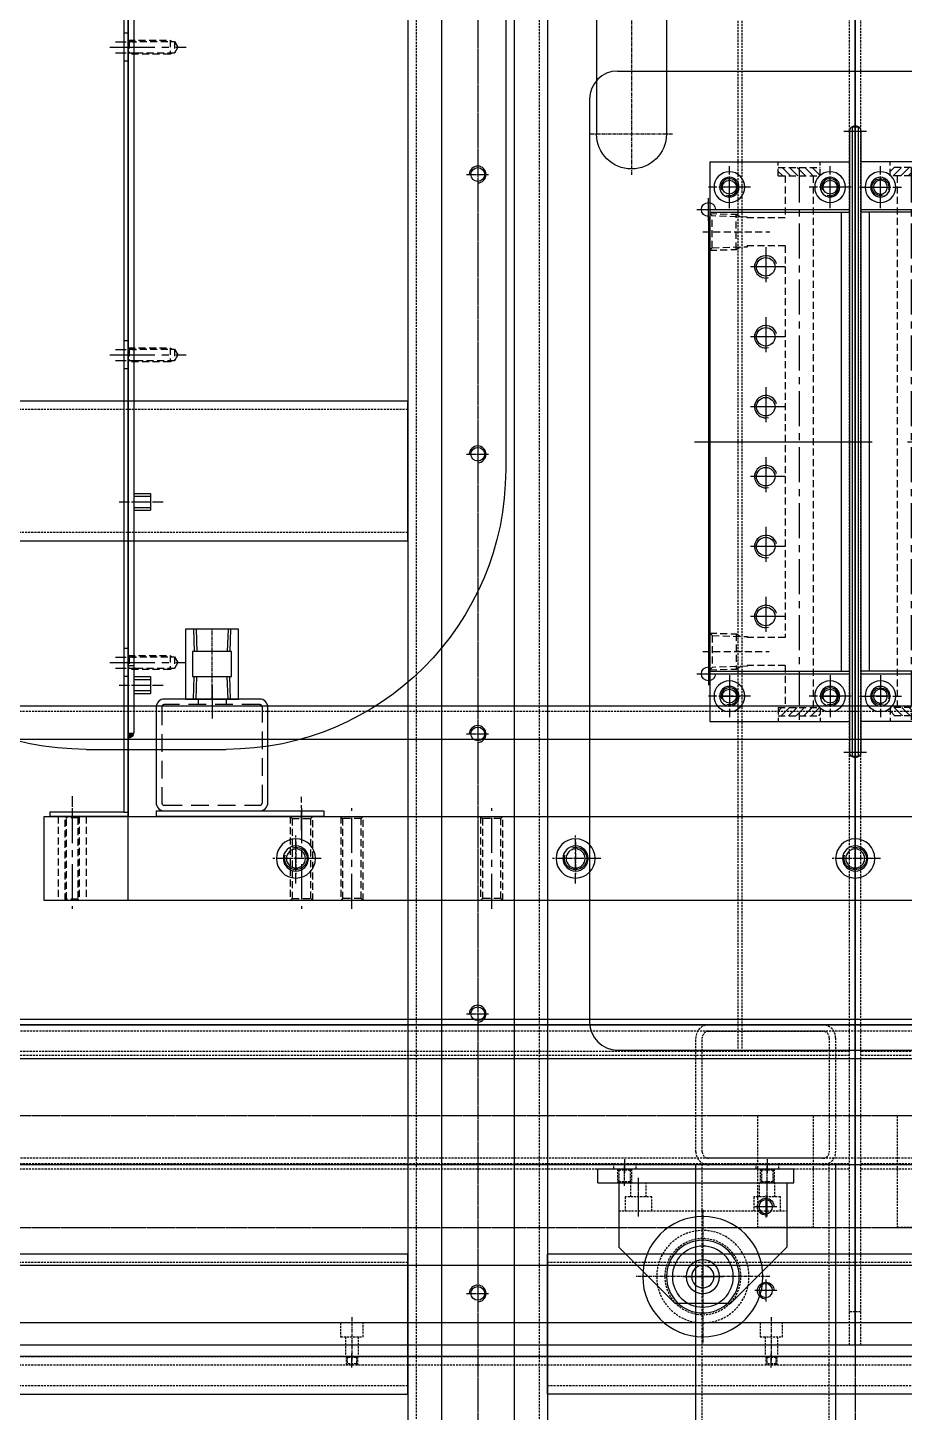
# Model space of a CAD drawing. Header units: millimetres. Extents: x -18234 to 26733, y 279 to 18488.
# Drawn here: x 21152.4 to 21465.9, y 5653.1 to 6148.1 of the extents above; entities that cross this region are included whole.
import ezdxf

# ---------------------------------------------------------------- set-up
doc = ezdxf.new("R2010")
doc.units = ezdxf.units.MM
for name, pattern in [('CENTER', [2, 1.25, -0.25, 0.25, -0.25]), ('CENTER1', [10, 7, -1, 1, -1]), ('CENTERX2', [101.6, 63.5, -12.7, 12.7, -12.7]), ('HIDDEN', [0.375, 0.25, -0.125]), ('HIDDEN2', [4.7625, 3.175, -1.5875])]:
    doc.linetypes.add(name, pattern=pattern)
for name, color, linetype in [('44', 4, 'CENTER'), ('CEN', 1, 'CENTER'), ('CENTER', 1, 'CENTER'), ('CL', 1, 'CENTER'), ('HIDDEN', 2, 'HIDDEN'), ('HL', 2, 'HIDDEN'), ('THIN', 3, 'Continuous')]:
    doc.layers.add(name, color=color, linetype=linetype)

# ---------------------------------------------------------------- blocks, each defined once
blk = doc.blocks.new('tyuwrr')
at = {"ltscale": 0.5}
for p, q in [((209317.96, 21857.18), (209317.96, 21907.18)), ((209537.96, 21907.18), (209317.96, 21907.18)), ((209537.96, 21857.18), (209537.96, 21907.18)), ((209537.96, 21857.18), (209317.96, 21857.18))]:
    blk.add_line(p, q, dxfattribs=at)
at = {"layer": 'HL', "ltscale": 3}
for p, q in [((209537.96, 21904.18), (209317.96, 21904.18)), ((209537.96, 21860.18), (209317.96, 21860.18))]:
    blk.add_line(p, q, dxfattribs=at)
blk = doc.blocks.new('uyoertw')
at = {"ltscale": 0.5}
for p, q in [((107125.43, -14929.59), (106940.43, -14929.59)), ((106940.43, -14979.59), (106940.43, -14929.59)), ((107125.43, -14979.59), (107125.43, -14929.59)), ((106940.43, -14979.59), (107125.43, -14979.59))]:
    blk.add_line(p, q, dxfattribs=at)
at = {"layer": 'HL', "ltscale": 3}
for p, q in [((107125.43, -14932.59), (106940.43, -14932.59)), ((107125.43, -14976.59), (106940.43, -14976.59))]:
    blk.add_line(p, q, dxfattribs=at)
blk = doc.blocks.new('eterwet')
at = {"ltscale": 0.5}
for p, q in [((106256.87, -12988.09), (106256.87, -14144.09)), ((106306.87, -12988.09), (106306.87, -14144.09))]:
    blk.add_line(p, q, dxfattribs=at)
at = {"layer": 'HL', "ltscale": 3}
for p, q in [((106259.87, -12988.09), (106259.87, -14144.09)), ((106303.87, -12988.09), (106303.87, -14144.09))]:
    blk.add_line(p, q, dxfattribs=at)
blk = doc.blocks.new('YUWTEE')
at = {"color": 6}
for name, p in [('eterwet', (868.56, 0)), ('uyoertw', (0, 1286.5)), ('uyoertw', (0, 981.5))]:
    blk.add_blockref(name, p, dxfattribs=at)
blk.add_blockref('tyuwrr', (-102142.54, -35855.27))
blk = doc.blocks.new('r5yrtt')
at = {"ltscale": 0.5}
blk.add_circle((309013.73, 26263.33), 2.46, dxfattribs=at)
at = {"color": 1, "ltscale": 0.5}
blk.add_arc((309013.73, 26263.33), 3, 270, 180, dxfattribs=at)
at = {"layer": 'CL', "ltscale": 0.5}
for p, q in [((309013.73, 26267.33), (309013.73, 26259.33)), ((309009.73, 26263.33), (309017.73, 26263.33))]:
    blk.add_line(p, q, dxfattribs=at)
blk = doc.blocks.new('RUW')
at = {"ltscale": 0.5}
for p, q in [((105123.37, -13142.09), (105123.37, -14082.09)), ((105149.37, -13142.09), (105149.37, -14082.09)), ((105186.37, -13525.09), (105356.37, -13525.09)), ((105176.37, -13535.09), (105176.37, -13865.09)), ((105186.37, -13875.09), (105356.37, -13875.09))]:
    blk.add_line(p, q, dxfattribs=at)
for centre, start, end in [((105186.37, -13535.09), 90, 180), ((105186.37, -13865.09), 180, 270)]:
    blk.add_arc(centre, 10, start, end, dxfattribs=at)
at = {"layer": 'CL', "ltscale": 0.5}
for p, q in [((105271.37, -12928.09), (105271.37, -14238.09)), ((105136.37, -13145.09), (105136.37, -14079.09))]:
    blk.add_line(p, q, dxfattribs=at)
for p in [(-203877.36, -39825.42), (-203877.36, -39925.43), (-203877.36, -40025.42), (-203877.36, -40125.42), (-203877.36, -40225.42)]:
    blk.add_blockref('r5yrtt', p)
blk = doc.blocks.new('56ERT')
at = {"color": 6}
for name, p in [('YUWTEE', (-4301.61, 0)), ('RUW', (-2287.55, 0))]:
    blk.add_blockref(name, p, dxfattribs=at)
blk = doc.blocks.new('ertyqw')
at = {"layer": 'HL', "ltscale": 3}
for p, q in [((141865.63, -12950.51), (141885.63, -12950.51)), ((141865.63, -12950.51), (141865.63, -12990.51)), ((141885.63, -12950.51), (141885.63, -12990.51)), ((141865.63, -12990.51), (141885.63, -12990.51))]:
    blk.add_line(p, q, dxfattribs=at)
blk = doc.blocks.new('7iwrqr')
at = {"ltscale": 0.5}
for p, q in [((135069.59, -28613.2), (135854.59, -28613.2)), ((135069.59, -28653.2), (135854.59, -28653.2))]:
    blk.add_line(p, q, dxfattribs=at)
blk = doc.blocks.new('8yq')
at = {"color": 0}
for name, p in [('7iwrqr', (1693.73, 1030.96)), ('ertyqw', (-4744.81, -14631.72)), ('ertyqw', (-4694.81, -14631.72))]:
    blk.add_blockref(name, p, dxfattribs=at)
blk = doc.blocks.new('A$C6E0E735B')
at = {"color": 0}
blk.add_blockref('8yq', (-136748.32, 27962.24), dxfattribs=at)
blk = doc.blocks.new('A$C6BE62182')
at = {"color": 0, "linetype": 'HIDDEN', "ltscale": 10}
for points in [[(-10.34, 7.86), (-9.91, 8.3), (-9.91, 12.43), (-10.34, 12.86)], [(-9.91, 12.43), (19.23, 12.43)], [(19.66, 7.86), (19.23, 8.3), (19.23, 12.43), (19.66, 12.86)], [(19.23, 8.3), (-9.91, 8.3)]]:
    blk.add_lwpolyline(points, dxfattribs=at)
at = {"layer": 'CENTER', "ltscale": 10}
blk.add_line((22.66, 10.36), (-13.34, 10.36), dxfattribs=at)
at = {"layer": 'THIN', "color": 0, "linetype": 'HIDDEN', "ltscale": 10}
for points in [[(-10.34, 12.86), (19.66, 12.86)], [(19.66, 7.86), (-10.34, 7.86)]]:
    blk.add_lwpolyline(points, dxfattribs=at)
blk = doc.blocks.new('A$C6C3A631E')
at = {"color": 0, "linetype": 'HIDDEN', "ltscale": 10}
for points in [[(0, -6.62), (0.68, -7.3), (0.68, -13.95), (0, -14.62)], [(0.68, -7.3), (29.32, -7.3)], [(30, -6.62), (29.32, -7.3), (29.32, -13.95), (30, -14.62)], [(29.32, -13.95), (0.68, -13.95)]]:
    blk.add_lwpolyline(points, dxfattribs=at)
at = {"layer": 'CENTER', "ltscale": 10}
blk.add_line((-3, -10.62), (33, -10.62), dxfattribs=at)
at = {"layer": 'THIN', "color": 0, "linetype": 'HIDDEN', "ltscale": 10}
for points in [[(0, -6.62), (30, -6.62)], [(30, -14.62), (0, -14.62)]]:
    blk.add_lwpolyline(points, dxfattribs=at)
blk = doc.blocks.new('A$C592426ED')
at = {"color": 251, "linetype": 'HIDDEN', "ltscale": 10}
for points in [[(-4.9, 20), (-5.57, 19.33), (-12.22, 19.33), (-12.9, 20)], [(-12.22, -9.32), (-12.22, 19.33)], [(-5.57, 19.33), (-5.57, -9.32)], [(-4.9, -10), (-5.57, -9.32), (-12.22, -9.32), (-12.9, -10)]]:
    blk.add_lwpolyline(points, dxfattribs=at)
at = {"layer": 'CENTER', "color": 251, "ltscale": 10}
blk.add_line((-8.9, 23), (-8.9, -13), dxfattribs=at)
at = {"layer": 'THIN', "color": 251, "linetype": 'HIDDEN', "ltscale": 10}
for points in [[(-12.9, -10), (-12.9, 20)], [(-4.9, 20), (-4.9, -10)]]:
    blk.add_lwpolyline(points, dxfattribs=at)
blk = doc.blocks.new('A$C4AE041CB')
at = {"color": 2}
for p, q in [((546.87, -48.14), (-33.13, -48.14)), ((-33.13, -48.14), (-33.13, -78.14)), ((546.87, -78.14), (546.87, -48.14)), ((-33.13, -78.14), (546.87, -78.14))]:
    blk.add_line(p, q, dxfattribs=at)
at = {"linetype": 'HIDDEN', "ltscale": 10}
for p, q in [((-28.13, -48.14), (-28.13, -78.14)), ((-18.13, -48.14), (-18.13, -78.14)), ((531.87, -48.14), (531.87, -78.14)), ((541.87, -48.14), (541.87, -78.14))]:
    blk.add_line(p, q, dxfattribs=at)
at = {"color": 3}
for centre in [(56.87, -63.14), (156.87, -63.14), (256.87, -63.14), (356.87, -63.14), (456.87, -63.14)]:
    blk.add_circle(centre, 3.4, dxfattribs=at)
for centre in [(56.87, -63.14), (156.87, -63.14), (256.87, -63.14), (356.87, -63.14), (456.87, -63.14)]:
    blk.add_arc(centre, 4, 69.9167, 17.6912)
at = {"layer": 'CEN', "linetype": 'CENTER', "ltscale": 2}
for p, q in [((56.87, -57.23), (56.87, -69.05)), ((156.87, -57.23), (156.87, -69.05)), ((256.87, -57.23), (256.87, -69.05)), ((356.87, -57.23), (356.87, -69.05)), ((456.87, -57.23), (456.87, -69.05)), ((50.97, -63.14), (62.78, -63.14)), ((150.97, -63.14), (162.78, -63.14)), ((250.97, -63.14), (262.78, -63.14)), ((350.97, -63.14), (362.78, -63.14)), ((450.97, -63.14), (462.78, -63.14))]:
    blk.add_line(p, q, dxfattribs=at)
at = {"ltscale": 10, "rotation": 90}
for name, p in [('A$C6BE62182', (-12.76, -67.8)), ('A$C6C3A631E', (66.25, -78.14)), ('A$C6C3A631E', (116.25, -78.14)), ('A$C6C3A631E', (376.25, -78.14)), ('A$C6C3A631E', (426.25, -78.14))]:
    blk.add_blockref(name, p, dxfattribs=at)
at = {"ltscale": 10, "xscale": -1}
blk.add_blockref('A$C592426ED', (49.98, -68.15), dxfattribs=at)
at = {"ltscale": 10}
blk.add_blockref('A$C592426ED', (463.77, -68.15), dxfattribs=at)
at = {"ltscale": 10, "xscale": -1, "rotation": 270}
blk.add_blockref('A$C6BE62182', (526.51, -67.8), dxfattribs=at)
blk = doc.blocks.new('rcw345trcw45t')
for p, q in [((53002.75, -14361.01), (52983.75, -14361.01)), ((52983.75, -14361.01), (52983.75, -14386.01)), ((52987.52, -14361.01), (52987.77, -14369.01)), ((52998.97, -14361.01), (52998.72, -14369.01)), ((53002.75, -14386.01), (53002.75, -14361.01)), ((52987.52, -14386.01), (52987.77, -14378.01)), ((52998.97, -14386.01), (52998.72, -14378.01)), ((52983.75, -14386.01), (53002.75, -14386.01))]:
    blk.add_line(p, q)
blk.add_lwpolyline([(52986.25, -14377.76, 0.414214), (52986.5, -14378.01), (53000, -14378.01, 0.414214), (53000.25, -14377.76), (53000.25, -14369.26, 0.414214), (53000, -14369.01), (52986.5, -14369.01, 0.414214), (52986.25, -14369.26)], format="xyb", close=True)
at = {"layer": 'CENTER'}
blk.add_lwpolyline([(52993.25, -14386.01), (52993.25, -14378.01), (52993.25, -14369.01), (52993.25, -14361.01)], dxfattribs=at)
at = {"layer": 'THIN'}
for p, q in [((52986.67, -14361.01), (52986.92, -14369.01)), ((52999.83, -14361.01), (52999.58, -14369.01)), ((52986.67, -14386.01), (52986.92, -14378.01)), ((52999.83, -14386.01), (52999.58, -14378.01))]:
    blk.add_line(p, q, dxfattribs=at)
blk = doc.blocks.new('A$C30BB27A6')
at = {"color": 1, "linetype": 'CENTER1', "ltscale": 2}
blk.add_line((17, 5), (17, -7), dxfattribs=at)
at = {"color": 2, "linetype": 'HIDDEN2', "ltscale": 2}
for p, q in [((12, 0), (12, -2)), ((22, 0), (22, -2))]:
    blk.add_line(p, q, dxfattribs=at)
at = {"color": 1, "linetype": 'CENTER1'}
blk.add_line((49, -47), (49, -35), dxfattribs=at)
for p, q in [((-3, -40), (57, -40)), ((57, -42), (-3, -42)), ((57, -40), (57, -42))]:
    blk.add_line(p, q)
at = {"ltscale": 10}
blk.add_line((-3, -40), (-3, -42), dxfattribs=at)
blk.add_lwpolyline([(34, 0), (0, 0, 0.414214), (-3, -3), (-3, -37, 0.414214), (0, -40), (34, -40, 0.414214), (37, -37), (37, -3, 0.414214)], format="xyb", close=True)
at = {"color": 2, "linetype": 'HIDDEN2', "ltscale": 2}
blk.add_lwpolyline([(34, -2), (0, -2, 0.414214), (-1, -3), (-1, -37, 0.414214), (0, -38), (34, -38, 0.414214), (35, -37), (35, -3, 0.414214)], format="xyb", close=True, dxfattribs=at)
blk.add_blockref('rcw345trcw45t', (-52976.25, 14386.01))
blk = doc.blocks.new('A$C50693D2F')
at = {"color": 0, "linetype": 'HIDDEN', "ltscale": 10}
for p, q in [((17.3, -6.06), (17.3, -11.06)), ((18.9, -6.49), (18.9, -10.62))]:
    blk.add_line(p, q, dxfattribs=at)
for points in [[(2.3, -6.06), (2.73, -6.49), (2.73, -10.62), (2.3, -11.06)], [(2.73, -6.49), (18.9, -6.49), (20.09, -8.56), (18.9, -10.62), (2.73, -10.62)]]:
    blk.add_lwpolyline(points, dxfattribs=at)
at = {"layer": 'CENTER', "ltscale": 10}
blk.add_line((-0.7, -8.56), (23.09, -8.56), dxfattribs=at)
at = {"layer": 'THIN', "color": 0, "linetype": 'HIDDEN', "ltscale": 10}
for points in [[(2.3, -6.06), (17.3, -6.06), (18.05, -6.49)], [(18.05, -10.62), (17.3, -11.06), (2.3, -11.06)]]:
    blk.add_lwpolyline(points, dxfattribs=at)
blk = doc.blocks.new('A$C4B8E0633')
at = {"color": 1, "linetype": 'CENTERX2'}
for p, q in [((-200, 695), (-200, -21.84)), ((-195.96, 260), (-204.04, 260)), ((-142.5, 149), (-257.5, 149)), ((-195.96, 38), (-204.04, 38))]:
    blk.add_line(p, q, dxfattribs=at)
at = {"color": 2}
for p, q in [((60, -15), (60, 685)), ((-202, 260), (-202, 232)), ((-200, 262), (-200, 262)), ((-198, 260), (-198, 232)), ((-202, 232), (-250, 232)), ((-150, 232), (-198, 232)), ((-147.5, 229.5), (-147.5, 68.5)), ((-202, 66), (-250, 66)), ((-202, 66), (-202, 38)), ((-150, 66), (-198, 66)), ((-198, 66), (-198, 38)), ((-200, 36), (-200, 36)), ((-460, -15), (60, -15))]:
    blk.add_line(p, q, dxfattribs=at)
at = {"color": 1, "linetype": 'CENTER', "ltscale": 3}
for p, q in [((-209, 232.5), (-209, 247.5)), ((-191, 232.5), (-191, 247.5)), ((-155, 232.5), (-155, 247.5)), ((-201.5, 240), (-216.5, 240)), ((-198.5, 240), (-183.5, 240)), ((-162.5, 240), (-147.5, 240)), ((-209, 65.5), (-209, 50.5)), ((-191, 65.5), (-191, 50.5)), ((-155, 65.5), (-155, 50.5)), ((-201.5, 58), (-216.5, 58)), ((-198.5, 58), (-183.5, 58)), ((-162.5, 58), (-147.5, 58)), ((-200, -9), (-200, 9)), ((-100, -9), (-100, 9)), ((0, -9), (0, 9)), ((-209, 0), (-191, 0)), ((-109, 0), (-91, 0)), ((-9, 0), (9, 0))]:
    blk.add_line(p, q, dxfattribs=at)
at = {"color": 1, "linetype": 'CENTER1', "ltscale": 10}
for p, q in [((-147.5, 227.9), (-147.5, 236.1)), ((-143.4, 232), (-151.6, 232)), ((-147.5, 70.1), (-147.5, 61.9)), ((-143.4, 66), (-151.6, 66))]:
    blk.add_line(p, q, dxfattribs=at)
at = {"color": 2}
for centre, radius in [((-209, 240), 5.5), ((-209, 240), 3.5), ((-191, 240), 5.5), ((-191, 240), 3.5), ((-155, 240), 5.5), ((-155, 240), 3.5), ((-209, 58), 5.5), ((-209, 58), 3.5), ((-191, 58), 5.5), ((-191, 58), 3.5), ((-155, 58), 5.5), ((-155, 58), 3.5), ((-200, 0), 7), ((-100, 0), 7), ((0, 0), 7), ((-200, 0), 4.5), ((-100, 0), 4.5), ((0, 0), 4.5)]:
    blk.add_circle(centre, radius, dxfattribs=at)
for centre, radius, start, end in [((-200, 260), 2, 90, 180), ((-200, 260), 2, 0, 90), ((-147.5, 232), 2.5, 270, 180), ((-147.5, 66), 2.5, 180, 90), ((-200, 38), 2, 180, 270), ((-200, 38), 2, 270, 0)]:
    blk.add_arc(centre, radius, start, end, dxfattribs=at)
at = {"ltscale": 10, "xscale": -1}
for p in [(62.3, 298.56), (62.3, 188.56), (62.3, 78.56)]:
    blk.add_blockref('A$C50693D2F', p, dxfattribs=at)
blk = doc.blocks.new('RTWESRDFQEW')
for p, q in [((38009.66, -17836.83), (38009.66, -17842.83)), ((38009.66, -17836.83), (38009.66, -17842.83)), ((38009.66, -17836.83), (38015.66, -17836.83)), ((38009.66, -17837.83), (38015.66, -17837.83)), ((38015.66, -17836.83), (38015.66, -17842.83)), ((38009.66, -17839.83), (38015.66, -17839.83)), ((38009.66, -17841.83), (38015.66, -17841.83)), ((38009.66, -17842.83), (38015.66, -17842.83))]:
    blk.add_line(p, q)
at = {"color": 1, "linetype": 'CENTER', "ltscale": 3}
blk.add_line((38004.42, -17839.83), (38020.86, -17839.83), dxfattribs=at)
blk = doc.blocks.new('A$C17637D5B')
at = {"ltscale": 10}
h = blk.add_hatch(color=256, dxfattribs=at)
h.dxf.hatch_style = 1
h.paths.add_polyline_path([(-28, 28, -0.414214), (-30, 30), (-28, 30)])
at = {"color": 1, "linetype": 'CENTERX2'}
blk.add_line((-288, 704.25), (-288, 5.68), dxfattribs=at)
at = {"color": 3}
for p, q in [((-28, 670.5), (-28, 0)), ((-26.5, 672), (-26.5, 1.5)), ((-30, 595), (-30, 30)), ((-26.5, 1.5), (-28, 1.5)), ((-28, 0), (0, 0)), ((-26.5, 1.5), (0, 1.5)), ((0, 1.5), (0, 0))]:
    blk.add_line(p, q, dxfattribs=at)
at = {"color": 2, "linetype": 'HIDDEN', "ltscale": 10}
for p, q in [((-28, 280), (-26.5, 280)), ((-28, 270), (-26.5, 270)), ((-28, 170), (-26.5, 170)), ((-28, 160), (-26.5, 160)), ((-28, 60), (-26.5, 60)), ((-28, 54), (-30, 54)), ((-28, 50), (-26.5, 50))]:
    blk.add_line(p, q, dxfattribs=at)
at = {"color": 1, "linetype": 'CENTER', "ltscale": 3}
for p, q in [((-21.5, 275), (-33, 275)), ((-23.5, 277), (-31, 277)), ((-23.5, 273), (-31, 273)), ((-21.5, 165), (-33, 165)), ((-23.5, 167), (-31, 167)), ((-23.5, 163), (-31, 163)), ((-24.76, 112.5), (-41.2, 112.5)), ((-21.5, 55), (-33, 55)), ((-23.5, 57), (-31, 57)), ((-23.5, 53), (-31, 53)), ((-8, 7.24), (-8, -8.29))]:
    blk.add_line(p, q, dxfattribs=at)
for p, q in [((-36, 115.5), (-36, 109.5)), ((-30, 115.5), (-36, 115.5)), ((-30, 114.5), (-36, 114.5)), ((-30, 115.5), (-30, 109.5)), ((-30, 112.5), (-36, 112.5)), ((-30, 110.5), (-36, 110.5)), ((-30, 109.5), (-36, 109.5))]:
    blk.add_line(p, q)
at = {"ltscale": 10}
blk.add_arc((-28, 30), 2, 180, 270, dxfattribs=at)
at = {"xscale": -1}
blk.add_blockref('RTWESRDFQEW', (37979.66, 17886.83), dxfattribs=at)
blk = doc.blocks.new('A$C17A071F6')
at = {"layer": 'HIDDEN', "ltscale": 10}
h = blk.add_hatch(dxfattribs=at)
h.set_pattern_fill('ANSI31', color=256, scale=0.6, style=0)
h.set_pattern_definition([(135, (133944.9958, 51617.907), (1.347038418, 1.347038418), [])])
h.paths.add_polyline_path([(32.5, 4), (32.5, 7), (17.5, 7), (17.5, 4)])
h = blk.add_hatch(dxfattribs=at)
h.set_pattern_fill('ANSI31', color=256, scale=0.6, style=0)
h.set_pattern_definition([(225, (133944.9958, -51799.907), (1.347038418, -1.347038418), [])])
h.paths.add_polyline_path([(32.5, -186), (32.5, -189), (17.5, -189), (17.5, -186)])
at = {"color": 1}
for p, q in [((-7, 9), (-7, -191)), ((-7, 9), (43, 9)), ((43, 9), (43, -191)), ((-7, -9), (43, -9)), ((40, -9), (40, -173)), ((-7, -173), (43, -173)), ((-7, -191), (43, -191))]:
    blk.add_line(p, q, dxfattribs=at)
at = {"ltscale": 10}
for centre, radius in [((0, 0), 2.5), ((36, 0), 2.5), ((13, -28.5), 3.32), ((13, -53.5), 3.32), ((13, -78.5), 3.32), ((13, -103.5), 3.32), ((13, -128.5), 3.32), ((13, -153.5), 3.32), ((0, -182), 2.5), ((36, -182), 2.5)]:
    blk.add_circle(centre, radius, dxfattribs=at)
at = {"layer": 'CENTER', "ltscale": 10}
for p, q in [((3.78, 0), (-3.78, 0)), ((0, -3.78), (0, 3.78)), ((39.78, 0), (32.22, 0)), ((36, -3.78), (36, 3.78)), ((13, -21.5), (13, -35.5)), ((20, -28.5), (6, -28.5)), ((13, -46.5), (13, -60.5)), ((20, -53.5), (6, -53.5)), ((13, -71.5), (13, -85.5)), ((20, -78.5), (6, -78.5)), ((13, -96.5), (13, -110.5)), ((20, -103.5), (6, -103.5)), ((13, -121.5), (13, -135.5)), ((20, -128.5), (6, -128.5)), ((13, -146.5), (13, -160.5)), ((20, -153.5), (6, -153.5)), ((-3.78, -182), (3.78, -182)), ((0, -178.22), (0, -185.78)), ((32.22, -182), (39.78, -182)), ((36, -178.22), (36, -185.78))]:
    blk.add_line(p, q, dxfattribs=at)
blk.add_lwpolyline([(25, 7), (25, -191)], dxfattribs=at)
at = {"layer": 'HIDDEN', "ltscale": 10}
for p, q in [((17.5, 4), (17.5, 9)), ((17.5, 7), (32.5, 7)), ((32.5, 4), (32.5, 9)), ((17.5, 4), (32.5, 4)), ((20, 4), (20, -11)), ((30, 4), (30, -186)), ((-7, -9.42), (-7, -22.58)), ((2.4, -22.28), (2.4, -9.72)), ((-6.12, -21.69), (-6.12, -10.31)), ((6.41, -11), (6.41, -10.7)), ((8, -11), (6.41, -11)), ((20, -11), (8, -11)), ((-9.5, -16), (14.48, -16)), ((6.41, -21.3), (6.41, -21)), ((8, -21), (6.41, -21)), ((20, -21), (8, -21)), ((20, -21), (20, -161)), ((-7, -172.58), (-7, -159.42)), ((-6.12, -160.31), (-6.12, -171.69)), ((2.4, -159.72), (2.4, -172.28)), ((6.41, -160.7), (6.41, -161)), ((8, -161), (6.41, -161)), ((20, -161), (8, -161)), ((-9.5, -166), (14.17, -166)), ((8, -171), (6.41, -171)), ((6.41, -171), (6.41, -171.3)), ((20, -171), (8, -171)), ((20, -171), (20, -186)), ((17.5, -186), (32.5, -186)), ((17.5, -186), (17.5, -191)), ((32.5, -186), (32.5, -191)), ((17.5, -189), (32.5, -189))]:
    blk.add_line(p, q, dxfattribs=at)
for points in [[(-7, -9.42), (2.4, -9.72), (3.97, -10.62)], [(6.59, -11), (6.41, -10.7), (-6.12, -10.31), (-7, -9.42)], [(-7, -22.58), (-6.12, -21.69), (6.41, -21.3), (6.59, -21)], [(-7, -22.58), (2.4, -22.28), (3.97, -21.38)], [(-7, -159.42), (-6.12, -160.31), (6.41, -160.7), (6.59, -161)], [(-7, -159.42), (2.4, -159.72), (3.97, -160.62)], [(6.59, -171), (6.41, -171.3), (-6.12, -171.69), (-7, -172.58)], [(-7, -172.58), (2.4, -172.28), (3.97, -171.38)]]:
    blk.add_lwpolyline(points, dxfattribs=at)
at = {"layer": 'THIN', "ltscale": 10}
for centre, radius, start, end in [((0, 0), 3, 250.9559, 198.1465), ((36, 0), 3, 250.9559, 198.1465), ((13, -28.5), 4, 15, 285), ((13, -53.5), 4, 15, 285), ((13, -78.5), 4, 15, 285), ((13, -103.5), 4, 15, 285), ((13, -128.5), 4, 15, 285), ((13, -153.5), 4, 15, 285), ((0, -182), 3, 251.8535, 199.0441), ((36, -182), 3, 251.8535, 199.0441)]:
    blk.add_arc(centre, radius, start, end, dxfattribs=at)
blk = doc.blocks.new('A$C51554FA1')
at = {"color": 2}
blk.add_lwpolyline([(289, 51.5), (291, 51.5), (291, 276.5), (289, 276.5)], close=True, dxfattribs=at)
for name, p in [('A$C17637D5B', (578, 30)), ('A$C4B8E0633', (490, 15)), ('A$C17A071F6', (245, 255))]:
    blk.add_blockref(name, p)
at = {"xscale": -1}
blk.add_blockref('A$C17A071F6', (335, 255), dxfattribs=at)
at = {"ltscale": 10, "xscale": -1}
blk.add_blockref('A$C30BB27A6', (537, 72), dxfattribs=at)
at = {"ltscale": 10}
blk.add_blockref('A$C4AE041CB', (33.13, 78.14), dxfattribs=at)
blk = doc.blocks.new('A$C4CF1542E')
blk.add_blockref('A$C51554FA1', (1247.61, 1112))
blk = doc.blocks.new('r6u4w')
at = {"color": 6, "ltscale": 0.5}
for p, q in [((107688.27, -25189.89), (106842.27, -25189.89)), ((107688.27, -25201.89), (106842.27, -25201.89)), ((107673.27, -25389.89), (106857.27, -25389.89))]:
    blk.add_line(p, q, dxfattribs=at)
at = {"layer": 'HL', "ltscale": 3}
blk.add_line((107688.27, -25191.89), (106842.27, -25191.89), dxfattribs=at)
blk = doc.blocks.new('e56w4w')
at = {"color": 6}
blk.add_blockref('r6u4w', (-1587.43, 1090.97), dxfattribs=at)
blk = doc.blocks.new('57WERWR')
at = {"ltscale": 0.5}
for p, q in [((217010.53, 14888.67), (215596.53, 14888.67)), ((215596.53, 14838.67), (217010.53, 14838.67))]:
    blk.add_line(p, q, dxfattribs=at)
at = {"layer": 'HL', "ltscale": 3}
for p, q in [((215596.53, 14886.37), (217010.53, 14886.37)), ((215596.53, 14840.97), (217010.53, 14840.97))]:
    blk.add_line(p, q, dxfattribs=at)
blk = doc.blocks.new('56e43')
at = {"layer": 'HL', "ltscale": 3}
for p, q in [((237551.98, 2183.25), (237592.78, 2183.25)), ((237547.38, 2137.85), (237547.38, 2178.65)), ((237549.68, 2137.85), (237549.68, 2178.65)), ((237551.98, 2180.95), (237592.78, 2180.95)), ((237595.08, 2178.65), (237595.08, 2137.85)), ((237597.38, 2178.65), (237597.38, 2137.85)), ((237592.78, 2135.55), (237551.98, 2135.55)), ((237592.78, 2133.25), (237551.98, 2133.25))]:
    blk.add_line(p, q, dxfattribs=at)
for centre, radius, start, end in [((237551.98, 2178.65), 4.6, 90, 180), ((237592.78, 2178.65), 4.6, 0, 90), ((237551.98, 2178.65), 2.3, 90, 180), ((237592.78, 2178.65), 2.3, 0, 90), ((237551.98, 2137.85), 4.6, 180, 270), ((237551.98, 2137.85), 2.3, 180, 270), ((237592.78, 2137.85), 4.6, 270, 0), ((237592.78, 2137.85), 2.3, 270, 0)]:
    blk.add_arc(centre, radius, start, end, dxfattribs=at)
blk = doc.blocks.new('ureyre')
at = {"ltscale": 0.5}
blk.add_circle((240909.09, 36676.37), 2.46, dxfattribs=at)
at = {"color": 1, "ltscale": 0.5}
blk.add_arc((240909.09, 36676.37), 3, 270, 180, dxfattribs=at)
at = {"layer": 'CL', "ltscale": 0.5}
for p, q in [((240909.09, 36680.37), (240909.09, 36672.37)), ((240905.09, 36676.37), (240913.09, 36676.37))]:
    blk.add_line(p, q, dxfattribs=at)
blk = doc.blocks.new('T7IED')
at = {"color": 6, "ltscale": 0.5}
blk.add_line((118282.54, -29360.15), (116864.54, -29360.15), dxfattribs=at)
at = {"extrusion": (0, 0, -1), "zscale": -1}
for p in [(-358305.63, -66101.52), (-358305.63, -66131.52)]:
    blk.add_blockref('ureyre', p, dxfattribs=at)
blk = doc.blocks.new('TYEE')
at = {"color": 6, "ltscale": 0.5}
for p, q in [((117048.54, -28726.28), (117048.54, -28724.28)), ((117048.54, -28724.28), (117513.54, -28724.28)), ((117513.54, -28726.28), (117513.54, -28724.28)), ((117048.54, -28726.28), (117513.54, -28726.28))]:
    blk.add_line(p, q, dxfattribs=at)
blk = doc.blocks.new('6RWTWE')
at = {"ltscale": 0.5}
for p, q in [((116715.79, -27818.13), (116715.79, -27723.13)), ((116765.79, -27723.13), (116715.79, -27723.13)), ((116765.79, -27723.13), (116765.79, -27818.13)), ((116765.79, -27818.13), (116715.79, -27818.13))]:
    blk.add_line(p, q, dxfattribs=at)
at = {"layer": 'HL', "ltscale": 3}
for p, q in [((116718.09, -27818.13), (116718.09, -27723.13)), ((116763.49, -27818.13), (116763.49, -27723.13))]:
    blk.add_line(p, q, dxfattribs=at)
blk = doc.blocks.new('54y3')
at = {"color": 6, "ltscale": 0.5}
blk.add_line((118282.54, -30047.36), (116864.54, -30047.36), dxfattribs=at)
blk = doc.blocks.new('tyiwtet')
at = {"color": 6}
for name, p in [('T7IED', (0, 1687.01)), ('TYEE', (0, 1053.14)), ('6RWTWE', (655.74, 0))]:
    blk.add_blockref(name, p, dxfattribs=at)
at = {"color": 6, "xscale": -1, "rotation": 180}
blk.add_blockref('54y3', (0, -57720.49), dxfattribs=at)
at = {"extrusion": (0, 0, -1), "zscale": -1}
blk.add_blockref('57WERWR', (-333877.07, -42561.8), dxfattribs=at)
at = {"color": 0}
blk.add_blockref('56e43', (-120175.84, -29856.38), dxfattribs=at)
blk = doc.blocks.new('hioewe')
at = {"color": 6}
for name, p in [('e56w4w', (11225.01, -974.39)), ('tyiwtet', (-525.69, 2485.83))]:
    blk.add_blockref(name, p, dxfattribs=at)
blk = doc.blocks.new('trtyrr')
at = {"layer": 'CL'}
blk.add_line((-17983.17, 8758.15), (-17990.17, 8758.15), dxfattribs=at)
at = {"layer": 'HL', "ltscale": 3}
for p, q in [((-17989.17, 8760.65), (-17988.73, 8760.22)), ((-17989.17, 8760.65), (-17984.17, 8760.65)), ((-17988.73, 8760.22), (-17988.73, 8756.09)), ((-17988.73, 8760.22), (-17984.6, 8760.22)), ((-17984.6, 8760.22), (-17984.17, 8760.65)), ((-17984.6, 8760.22), (-17984.6, 8756.09)), ((-17989.17, 8755.65), (-17988.73, 8756.09)), ((-17989.17, 8755.65), (-17984.17, 8755.65)), ((-17988.73, 8756.09), (-17984.6, 8756.09)), ((-17984.6, 8756.09), (-17984.17, 8755.65))]:
    blk.add_line(p, q, dxfattribs=at)
blk = doc.blocks.new('DTHRTRT')
for p, q in [((-37117.55, -5977.42), (-37187.55, -5977.42)), ((-37187.55, -5982.42), (-37187.55, -5977.42)), ((-37117.55, -5982.42), (-37117.55, -5977.42)), ((-37117.55, -5982.42), (-37187.55, -5982.42))]:
    blk.add_line(p, q)
at = {"extrusion": (0, 0, -1), "zscale": -1, "rotation": 270}
for p in [(28419.9, -23966.59), (28368.9, -23966.59)]:
    blk.add_blockref('trtyrr', p, dxfattribs=at)
blk = doc.blocks.new('IERWT')
at = {"layer": 'CL', "ltscale": 0.5}
blk.add_line((201717.61, 16347.01), (201717.61, 16361.01), dxfattribs=at)
at = {"layer": 'HL', "ltscale": 3}
for p, q in [((201714.86, 16354.01), (201714.86, 16359.01)), ((201720.36, 16354.01), (201720.36, 16359.01)), ((201712.86, 16349.01), (201712.86, 16354.01)), ((201712.86, 16354.01), (201722.36, 16354.01)), ((201722.36, 16354.01), (201722.36, 16349.01))]:
    blk.add_line(p, q, dxfattribs=at)
blk = doc.blocks.new('5UWERW')
at = {"ltscale": 0.5}
for p, q in [((201635.56, 16326.22), (201575.56, 16326.22)), ((201575.56, 16326.22), (201575.56, 16303.22)), ((201635.56, 16326.22), (201635.56, 16303.22)), ((201575.56, 16303.22), (201595.56, 16283.22)), ((201615.56, 16283.22), (201635.56, 16303.22)), ((201615.56, 16283.22), (201595.56, 16283.22))]:
    blk.add_line(p, q, dxfattribs=at)
for radius in [6, 4]:
    blk.add_circle((201605.56, 16292.72), radius, dxfattribs=at)
at = {"layer": 'CL', "ltscale": 0.5}
for p, q in [((201605.56, 16299.93), (201605.56, 16285.5)), ((201612.77, 16292.72), (201598.35, 16292.72))]:
    blk.add_line(p, q, dxfattribs=at)
at = {"layer": 'HL', "ltscale": 3}
blk.add_line((201635.56, 16316.22), (201575.56, 16316.22), dxfattribs=at)
for p in [(-135.05, -32.79), (-89.05, -32.79)]:
    blk.add_blockref('IERWT', p)
blk = doc.blocks.new('YUWERW')
for radius in [21.5, 13, 10.9]:
    blk.add_circle((201493.08, 16354.01), radius)
at = {"layer": 'CL'}
for p, q in [((201493.08, 16377.94), (201493.08, 16330.08)), ((201469.15, 16354.01), (201517.01, 16354.01))]:
    blk.add_line(p, q, dxfattribs=at)
at = {"layer": 'HL', "ltscale": 3}
for radius in [16.5, 13.6]:
    blk.add_circle((201493.08, 16354.01), radius, dxfattribs=at)
blk = doc.blocks.new('56YWEW')
blk.add_blockref('5UWERW', (-68.47, 300.44))
at = {"color": 1}
blk.add_blockref('YUWERW', (44.01, 239.15), dxfattribs=at)
blk = doc.blocks.new('tyrtyu')
at = {"layer": 'CL'}
blk.add_line((-18266.34, 7235.12), (-18266.34, 7230.12), dxfattribs=at)
at = {"layer": 'HL', "ltscale": 3}
for p, q in [((-18270.34, 7233.62), (-18270.34, 7231.62)), ((-18262.34, 7233.62), (-18262.34, 7231.62))]:
    blk.add_line(p, q, dxfattribs=at)
blk = doc.blocks.new('rtyrtutu')
for p, q in [((-18791.03, 10046.3), (-18791.03, 9986.3)), ((-18766.03, 10046.3), (-18766.03, 9986.3))]:
    blk.add_line(p, q)
for centre, start, end in [((-18778.53, 10046.3), 0, 180), ((-18778.53, 9986.3), 180, 0)]:
    blk.add_arc(centre, 12.5, start, end)
at = {"layer": 'CL'}
for p, q in [((-18778.53, 10060.93), (-18778.53, 9971.67)), ((-18793.15, 10046.3), (-18763.9, 10046.3)), ((-18793.15, 9986.3), (-18763.9, 9986.3))]:
    blk.add_line(p, q, dxfattribs=at)
blk = doc.blocks.new('tui4wt')
at = {"ltscale": 0.5}
for p, q in [((202056.43, 13759.03), (202056.43, 14752.03)), ((202556.43, 13759.03), (202556.43, 14752.03)), ((202056.43, 13759.03), (202556.43, 13759.03))]:
    blk.add_line(p, q, dxfattribs=at)
for p, q in [((202181.43, 14522.03), (202181.43, 14072.03)), ((202331.43, 13972.03), (202281.43, 13972.03))]:
    blk.add_line(p, q)
for centre, start, end in [((202281.43, 14072.03), 180, 270), ((202331.43, 14072.03), 270, 0)]:
    blk.add_arc(centre, 100, start, end)
at = {"layer": 'HL', "ltscale": 3}
for p, q in [((202058.43, 13759.03), (202058.43, 14750.03)), ((202096.93, 14750.03), (202096.93, 13864.03)), ((202098.43, 14750.03), (202098.43, 13864.03)), ((202554.43, 13759.03), (202554.43, 14750.03)), ((202058.43, 13864.03), (202554.43, 13864.03)), ((202058.43, 13862.53), (202554.43, 13862.53)), ((202554.43, 13824.03), (202058.43, 13824.03)), ((202554.43, 13822.03), (202058.43, 13822.03)), ((202058.43, 13771.03), (202056.43, 13771.03)), ((202556.43, 13771.03), (202554.43, 13771.03))]:
    blk.add_line(p, q, dxfattribs=at)
for name, p in [('rtyrtutu', (220914.96, 4205.72)), ('tyrtyu', (220354.27, 6590.4)), ('tyrtyu', (220405.27, 6590.4))]:
    blk.add_blockref(name, p)
blk = doc.blocks.new('65wrwt')
for name, p in [('tui4wt', (0, 1491.68)), ('DTHRTRT', (239265.99, 21291.12)), ('56YWEW', (573.84, -1317.95))]:
    blk.add_blockref(name, p)
blk = doc.blocks.new('67rtruru')
for p in [(-36751.82, 14624.98), (-36251.82, 14624.98)]:
    blk.add_blockref('65wrwt', p)
blk = doc.blocks.new('ytrtytu')
at = {"layer": 'CL'}
blk.add_line((-17793.76, 7005.92), (-17793.76, 6989.92), dxfattribs=at)
at = {"layer": 'HL', "ltscale": 3}
for p, q in [((-17797.76, 6998.92), (-17797.76, 7003.92)), ((-17789.76, 7003.92), (-17789.76, 6998.92)), ((-17789.76, 6998.92), (-17797.76, 6998.92)), ((-17796.01, 6998.92), (-17796.01, 6991.92)), ((-17791.51, 6998.92), (-17791.51, 6991.92))]:
    blk.add_line(p, q, dxfattribs=at)
blk = doc.blocks.new('54etee5')
at = {"ltscale": 0.5}
for p, q in [((158864.39, 29380.51), (158864.39, 29368.51)), ((158864.39, 29380.51), (159824.39, 29380.51)), ((159824.39, 29380.51), (159824.39, 29368.51)), ((158864.39, 29368.51), (159824.39, 29368.51))]:
    blk.add_line(p, q, dxfattribs=at)
for p in [(176688.15, 22376.58), (176838.15, 22376.58)]:
    blk.add_blockref('ytrtytu', p)
blk = doc.blocks.new('yje')
at = {"layer": 'CL', "ltscale": 0.5}
blk.add_line((157541.11, 30589.18), (157536.11, 30589.18), dxfattribs=at)
at = {"layer": 'HL', "ltscale": 3}
for p, q in [((157537.11, 30591.18), (157537.49, 30590.8)), ((157537.11, 30591.18), (157540.11, 30591.18)), ((157539.73, 30590.8), (157540.11, 30591.18)), ((157537.11, 30587.18), (157537.49, 30587.56)), ((157537.11, 30587.18), (157540.11, 30587.18)), ((157537.49, 30590.8), (157537.49, 30587.56)), ((157537.49, 30590.8), (157539.73, 30590.8)), ((157537.49, 30587.56), (157539.73, 30587.56)), ((157539.73, 30590.8), (157539.73, 30587.56)), ((157539.73, 30587.56), (157540.11, 30587.18))]:
    blk.add_line(p, q, dxfattribs=at)
blk = doc.blocks.new('5uertt')
at = {"layer": 'HL', "ltscale": 3}
for p, q in [((159196.46, 28655.1), (157250.46, 28655.1)), ((159196.46, 28652.1), (157250.46, 28652.1))]:
    blk.add_line(p, q, dxfattribs=at)
at = {"xscale": -1, "rotation": 90}
for p in [(188842.65, 186192.21), (188992.65, 186192.21)]:
    blk.add_blockref('yje', p, dxfattribs=at)
blk = doc.blocks.new('78wtw')
at = {"ltscale": 0.5}
blk.add_line((94374.92, -32230.45), (96014.92, -32230.45), dxfattribs=at)
blk = doc.blocks.new('75ete')
at = {"color": 6}
blk.add_blockref('78wtw', (0, 2399.5), dxfattribs=at)
at = {"extrusion": (0, 0, -1), "zscale": -1}
blk.add_blockref('5uertt', (-253418.38, -58592.56), dxfattribs=at)
blk = doc.blocks.new('e5ywwt')
at = {"color": 6}
blk.add_blockref('75ete', (0, 2502.8), dxfattribs=at)
at = {"extrusion": (0, 0, -1), "zscale": -1}
for name, p in [('67rtruru', (-260999.53, -57306.34)), ('54etee5', (-254059.3, -56803.16)), ('54etee5', (-255019.3, -56803.16))]:
    blk.add_blockref(name, p, dxfattribs=at)
blk = doc.blocks.new('sdafasfdasdfasffasdfas')
at = {"color": 6}
for name, p in [('e5ywwt', (-73746.608, 33107.785)), ('hioewe', (-95454.544, 30978.938))]:
    blk.add_blockref(name, p, dxfattribs=at)

msp = doc.modelspace()

# ---------------------------------------------------------------- block references
at = {"xscale": -1}
msp.add_blockref('A$C4CF1542E', (22985.915, 4724.135), dxfattribs=at)
at = {"color": 6}
msp.add_blockref('56ERT', (-81535.513, 19657.721), dxfattribs=at)
at = {"layer": '44', "xscale": -1}
msp.add_blockref('A$C6E0E735B', (21855.81, 5379.132), dxfattribs=at)

# ---------------------------------------------------------------- next in the draw order: block references
msp.add_blockref('sdafasfdasdfasffasdfas', (0, 0))

doc.saveas('drawing.dxf')
